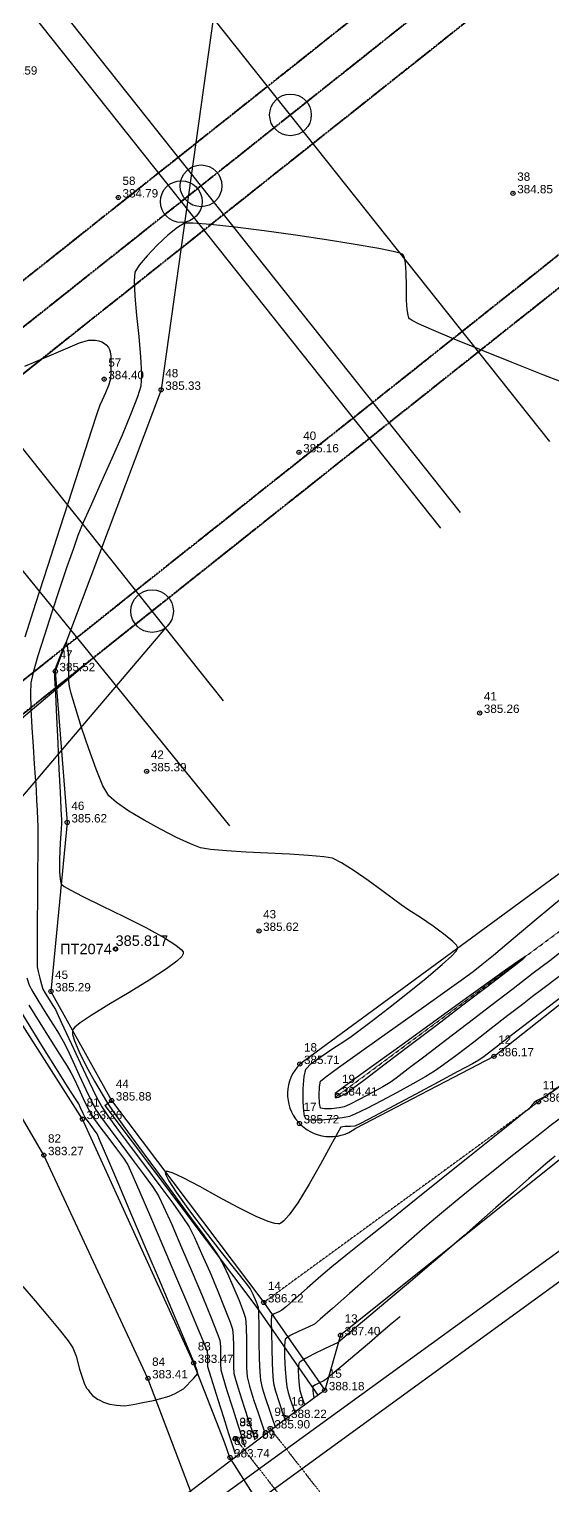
# Model space of a CAD drawing. Header units: centimetres. Extents: x 8495135 to 959133560, y 4530079 to 463453963.
# Drawn here: x 959031583 to 959034093, y 463435760 to 463442743 of the extents above; entities that cross this region are included whole.
import ezdxf
from ezdxf.enums import TextEntityAlignment as Align

# ---------------------------------------------------------------- set-up
doc = ezdxf.new("R2010")
doc.units = ezdxf.units.CM
doc.header["$LTSCALE"] = 0.1
doc.header["$PDSIZE"] = 5
doc.linetypes.add('DASHED', pattern=[0.75, 0.5, -0.25])
doc.linetypes.add('LTYPE001', pattern=[5, 3, -1, 0, -1])
for name, color, linetype in [('20_AXIS_0_CA_LABELS', 4, 'Continuous'), ('20_AXIS_0_CROSS_AXES', 7, 'Continuous'), ('20_AXIS_0_LONG_AXES', 7, 'Continuous'), ('br_hatch_tumen', 8, 'Continuous'), ('hor-0.5m', 30, 'Continuous'), ('hor-1.0m', 20, 'Continuous'), ('rgo_H', 3, 'Continuous'), ('Rgo_koti', 7, 'Continuous'), ('rgo_N', 2, 'Continuous'), ('rgo_P', 2, 'Continuous'), ('Sn_komentari', 2, 'Continuous'), ('Sn_koti', 30, 'Continuous'), ('Sn_nomera', 140, 'Continuous'), ('Sn_points', 30, 'Continuous')]:
    doc.layers.add(name, color=color, linetype=linetype)
doc.styles.get("Standard").update_dxf_attribs({"font": 'arial.ttf'})
doc.linetypes.add('PSTENA2', pattern='A,0.15,[1,PSTENA.shx,S=0.075,R=180,X=0,Y=0],0.15', length=0.3)
doc.linetypes.add('SKARPA2', pattern='A,0.1,[1,PSTENA.shx,S=0.1,R=180,X=0,Y=0],0.2,[1,PSTENA.shx,S=0.2,R=180,X=0,Y=0],0.1', length=0.4)

# ---------------------------------------------------------------- blocks, each defined once
blk = doc.blocks.new('PPOINTS')
at = {"layer": 'Sn_points'}
blk.add_circle((0, 0), 0.5, dxfattribs=at)
blk.add_point((0, 0), dxfattribs=at)
at = {"layer": 'Sn_komentari'}
blk.add_attdef('КОМЕНТАР', (1, -2.5), '', height=2, dxfattribs=at)
at = {"layer": 'Sn_koti'}
blk.add_attdef('KOTA', (1, 0), '', height=2, dxfattribs=at)
at = {"layer": 'Sn_nomera'}
blk.add_attdef('NOMER', (1, 3), '', height=2, dxfattribs=at)

msp = doc.modelspace()

# ---------------------------------------------------------------- linework, layer by layer
at = {"layer": '20_AXIS_0_CA_LABELS', "color": 6}
for centre in [(959032835.41, 463442332.03), (959032407.05, 463441991.84), (959032312.18, 463441916.49)]:
    msp.add_circle(centre, 100, dxfattribs=at)
at = {"layer": '20_AXIS_0_CROSS_AXES'}
for points in [[(959034079.26, 463440765.86), (959031591.58, 463443898.19)], [(959033650.85, 463440425.64), (959031163.26, 463443558.03)], [(959033555.97, 463440350.29), (959031068.39, 463443482.69)], [(959032514.89, 463439522.94), (959030024.11, 463442652.8)]]:
    msp.add_lwpolyline(points, dxfattribs=at)
at = {"layer": '20_AXIS_0_LONG_AXES', "color": 1, "linetype": 'LTYPE001', "lineweight": 40, "ltscale": 2, "flags": 128}
for points in [[(959035856.8, 463444958.83), (959035826.42, 463444934.6), (959035748.1, 463444872.16), (959035669.78, 463444809.72), (959035591.45, 463444747.28), (959035513.11, 463444684.86), (959035434.77, 463444622.44), (959035356.43, 463444560.03), (959035278.08, 463444497.62), (959035199.72, 463444435.21), (959035121.36, 463444372.82), (959035043, 463444310.43), (959034964.63, 463444248.04), (959034886.25, 463444185.66), (959034807.87, 463444123.28), (959034729.49, 463444060.91), (959034651.1, 463443998.54), (959034572.71, 463443936.18), (959034494.32, 463443873.82), (959034415.92, 463443811.47), (959034337.52, 463443749.11), (959034259.11, 463443686.77), (959034180.71, 463443624.42), (959034102.29, 463443562.09), (959034023.88, 463443499.75), (959033945.46, 463443437.42), (959033867.04, 463443375.09), (959033788.62, 463443312.76), (959033710.19, 463443250.43), (959033631.76, 463443188.11), (959033553.33, 463443125.79), (959033474.9, 463443063.47), (959033396.47, 463443001.16), (959033318.03, 463442938.84), (959033239.59, 463442876.53), (959033161.15, 463442814.22), (959033082.71, 463442751.91), (959033004.26, 463442689.61), (959032925.82, 463442627.3), (959032847.37, 463442565), (959032768.92, 463442502.69), (959032690.48, 463442440.39), (959032612.03, 463442378.09), (959032533.58, 463442315.78), (959032455.13, 463442253.48), (959032376.67, 463442191.18), (959032298.22, 463442128.88), (959032203.35, 463442053.53), (959032124.47, 463441990.89), (959032045.59, 463441928.25), (959031966.72, 463441865.61), (959031887.84, 463441802.96), (959031808.96, 463441740.3), (959031730.09, 463441677.64), (959031651.22, 463441614.98), (959031572.35, 463441552.3), (959031493.49, 463441489.62), (959031414.63, 463441426.93), (959031335.78, 463441364.22), (959031256.94, 463441301.51), (959031178.1, 463441238.78), (959031099.27, 463441176.04), (959031020.44, 463441113.29), (959030941.63, 463441050.52), (959030862.83, 463440987.74), (959030784.04, 463440924.93), (959030705.26, 463440862.11), (959030626.49, 463440799.28), (959030547.74, 463440736.42), (959030468.99, 463440673.54), (959030390.27, 463440610.64), (959030311.56, 463440547.72), (959030232.86, 463440484.77), (959030154.18, 463440421.8), (959030075.52, 463440358.81), (959029996.88, 463440295.78), (959029918.26, 463440232.74), (959029839.65, 463440169.66), (959029761.07, 463440106.56), (959029682.51, 463440043.42), (959029603.97, 463439980.26), (959029525.45, 463439917.06), (959029446.96, 463439853.83), (959029368.49, 463439790.57), (959029290.04, 463439727.27), (959029211.62, 463439663.94), (959029133.23, 463439600.57), (959029054.87, 463439537.17), (959028976.53, 463439473.73), (959028898.22, 463439410.25), (959028819.94, 463439346.73), (959028741.69, 463439283.17), (959028663.47, 463439219.56), (959028585.29, 463439155.92), (959028507.13, 463439092.23), (959028429.01, 463439028.5), (959028350.93, 463438964.72), (959028272.88, 463438900.9), (959028194.86, 463438837.03), (959028116.88, 463438773.11), (959028038.94, 463438709.15), (959027961.04, 463438645.13), (959027883.17, 463438581.06), (959027805.35, 463438516.95), (959027727.56, 463438452.78), (959027649.82, 463438388.56), (959027572.11, 463438324.28), (959027494.45, 463438259.95), (959027416.84, 463438195.56), (959027339.27, 463438131.12), (959027261.74, 463438066.62), (959027184.26, 463438002.06), (959027106.82, 463437937.45), (959027029.43, 463437872.77), (959026952.1, 463437808.03), (959026874.81, 463437743.23), (959026797.57, 463437678.37), (959026720.38, 463437613.44), (959026643.24, 463437548.45), (959026566.15, 463437483.4), (959026489.12, 463437418.28), (959026412.14, 463437353.09), (959026335.22, 463437287.83), (959026258.35, 463437222.51), (959026181.54, 463437157.11), (959026104.78, 463437091.65), (959026028.08, 463437026.12), (959025951.45, 463436960.51), (959025874.87, 463436894.83), (959025798.35, 463436829.08), (959025721.89, 463436763.25), (959025645.5, 463436697.34), (959025569.17, 463436631.37), (959025492.83, 463436565.25), (959025416.63, 463436499.12), (959025340.49, 463436432.9), (959025264.42, 463436366.61), (959025188.41, 463436300.24), (959025112.48, 463436233.79), (959025036.61, 463436167.25), (959024960.81, 463436100.63), (959024885.09, 463436033.93), (959024809.43, 463435967.14), (959024733.85, 463435900.27), (959024658.34, 463435833.31), (959024582.91, 463435766.27), (959024507.55, 463435699.14), (959024432.26, 463435631.92), (959024357.06, 463435564.61), (959024281.93, 463435497.21), (959024206.88, 463435429.72), (959024131.91, 463435362.14), (959024057.02, 463435294.47), (959023982.21, 463435226.7), (959023907.48, 463435158.84), (959023832.84, 463435090.89), (959023758.28, 463435022.84), (959023683.8, 463434954.69), (959023609.41, 463434886.45), (959023535.11, 463434818.11), (959023460.9, 463434749.67), (959023386.77, 463434681.14), (959023312.74, 463434612.5), (959023238.79, 463434543.76), (959023164.94, 463434474.92), (959023091.18, 463434405.98), (959023017.51, 463434336.94), (959022944.03, 463434267.87, 0.004323), (959022042.54, 463433404.61, 0.004323)], [(959035965.91, 463444822.01), (959035935.53, 463444797.78), (959035857.2, 463444735.32), (959035778.86, 463444672.88), (959035700.52, 463444610.44), (959035622.18, 463444548), (959035543.83, 463444485.57), (959035465.47, 463444423.15), (959035387.11, 463444360.73), (959035308.74, 463444298.32), (959035230.37, 463444235.92), (959035152, 463444173.52), (959035073.62, 463444111.12), (959034995.23, 463444048.74), (959034916.85, 463443986.35), (959034838.46, 463443923.97), (959034760.06, 463443861.6), (959034681.66, 463443799.23), (959034603.26, 463443736.86), (959034524.85, 463443674.5), (959034446.45, 463443612.15), (959034368.03, 463443549.8), (959034289.62, 463443487.45), (959034211.2, 463443425.1), (959034132.78, 463443362.76), (959034054.36, 463443300.42), (959033975.93, 463443238.09), (959033897.5, 463443175.76), (959033819.07, 463443113.43), (959033740.64, 463443051.1), (959033662.2, 463442988.78), (959033583.76, 463442926.46), (959033505.33, 463442864.14), (959033426.88, 463442801.82), (959033348.44, 463442739.51), (959033270, 463442677.2), (959033191.55, 463442614.88), (959033113.11, 463442552.57), (959033034.66, 463442490.27), (959032956.21, 463442427.96), (959032877.76, 463442365.65), (959032799.31, 463442303.35), (959032720.86, 463442241.05), (959032642.41, 463442178.74), (959032563.96, 463442116.44), (959032485.51, 463442054.14), (959032407.05, 463441991.83), (959032312.18, 463441916.49), (959032233.3, 463441853.85), (959032154.43, 463441791.21), (959032075.55, 463441728.57), (959031996.68, 463441665.92), (959031917.81, 463441603.27), (959031838.95, 463441540.62), (959031760.09, 463441477.96), (959031681.23, 463441415.3), (959031602.38, 463441352.62), (959031523.54, 463441289.94), (959031444.7, 463441227.25), (959031365.87, 463441164.55), (959031287.05, 463441101.84), (959031208.24, 463441039.12), (959031129.44, 463440976.38), (959031050.66, 463440913.63), (959030971.88, 463440850.87), (959030893.11, 463440788.09), (959030814.36, 463440725.29), (959030735.63, 463440662.47), (959030656.9, 463440599.64), (959030578.2, 463440536.79), (959030499.5, 463440473.92), (959030420.83, 463440411.02), (959030342.17, 463440348.11), (959030263.53, 463440285.17), (959030184.92, 463440222.21), (959030106.32, 463440159.22), (959030027.74, 463440096.21), (959029949.18, 463440033.17), (959029870.64, 463439970.11), (959029792.13, 463439907.01), (959029713.64, 463439843.89), (959029635.18, 463439780.73), (959029556.74, 463439717.55), (959029478.32, 463439654.33), (959029399.94, 463439591.08), (959029321.57, 463439527.8), (959029243.24, 463439464.48), (959029164.94, 463439401.12), (959029086.67, 463439337.73), (959029008.42, 463439274.3), (959028930.21, 463439210.84), (959028852.03, 463439147.33), (959028773.88, 463439083.79), (959028695.77, 463439020.2), (959028617.68, 463438956.57), (959028539.64, 463438892.9), (959028461.63, 463438829.18), (959028383.66, 463438765.42), (959028305.72, 463438701.62), (959028227.82, 463438637.77), (959028149.96, 463438573.87), (959028072.14, 463438509.92), (959027994.36, 463438445.93), (959027916.62, 463438381.88), (959027838.92, 463438317.78), (959027761.27, 463438253.64), (959027683.66, 463438189.44), (959027606.09, 463438125.18), (959027528.57, 463438060.87), (959027451.09, 463437996.51), (959027373.66, 463437932.09), (959027296.28, 463437867.62), (959027218.94, 463437803.08), (959027141.66, 463437738.49), (959027064.42, 463437673.84), (959026987.24, 463437609.13), (959026910.1, 463437544.35), (959026833.02, 463437479.52), (959026755.99, 463437414.62), (959026679.02, 463437349.66), (959026602.1, 463437284.63), (959026525.23, 463437219.54), (959026448.42, 463437154.38), (959026371.67, 463437089.16), (959026294.98, 463437023.86), (959026218.34, 463436958.5), (959026141.77, 463436893.07), (959026065.25, 463436827.57), (959025988.8, 463436761.99), (959025912.4, 463436696.35), (959025836.07, 463436630.63), (959025759.81, 463436564.84), (959025683.61, 463436498.97), (959025607.47, 463436433.03), (959025531.4, 463436367.01), (959025455.4, 463436300.91), (959025379.46, 463436234.74), (959025303.59, 463436168.49), (959025227.8, 463436102.15), (959025152.07, 463436035.74), (959025076.41, 463435969.25), (959025000.83, 463435902.67), (959024925.32, 463435836.01), (959024849.88, 463435769.27), (959024774.52, 463435702.44), (959024699.24, 463435635.53), (959024624.03, 463435568.53), (959024548.89, 463435501.45), (959024473.84, 463435434.28), (959024398.86, 463435367.02), (959024323.97, 463435299.67), (959024249.16, 463435232.23), (959024174.42, 463435164.7), (959024099.77, 463435097.08), (959024025.21, 463435029.36), (959023950.73, 463434961.56), (959023876.33, 463434893.66), (959023802.02, 463434825.66), (959023727.8, 463434757.57), (959023653.67, 463434689.39), (959023579.62, 463434621.1), (959023505.67, 463434552.72), (959023431.8, 463434484.24), (959023358.03, 463434415.67), (959023284.35, 463434346.99), (959023210.76, 463434278.21), (959023137.27, 463434209.33), (959023063.88, 463434140.35, 0.004323), (959022164.67, 463433279.26)], [(959036075.02, 463444685.18), (959036044.64, 463444660.96), (959035966.3, 463444598.49), (959035887.95, 463444536.04), (959035809.6, 463444473.59), (959035731.24, 463444411.14), (959035652.88, 463444348.7), (959035574.51, 463444286.27), (959035496.14, 463444223.85), (959035417.76, 463444161.43), (959035339.38, 463444099.02), (959035261, 463444036.61), (959035182.61, 463443974.21), (959035104.22, 463443911.81), (959035025.82, 463443849.42), (959034947.42, 463443787.04), (959034869.02, 463443724.66), (959034790.61, 463443662.28), (959034712.2, 463443599.91), (959034633.79, 463443537.54), (959034555.37, 463443475.18), (959034476.95, 463443412.82), (959034398.53, 463443350.47), (959034320.11, 463443288.12), (959034241.68, 463443225.77), (959034163.25, 463443163.43), (959034084.82, 463443101.09), (959034006.38, 463443038.75), (959033927.95, 463442976.42), (959033849.51, 463442914.09), (959033771.07, 463442851.76), (959033692.63, 463442789.44), (959033614.19, 463442727.12), (959033535.74, 463442664.8), (959033457.3, 463442602.48), (959033378.85, 463442540.17), (959033300.4, 463442477.85), (959033221.95, 463442415.54), (959033143.5, 463442353.23), (959033065.05, 463442290.92), (959032986.6, 463442228.62), (959032908.15, 463442166.31), (959032829.7, 463442104.01), (959032751.24, 463442041.7), (959032672.79, 463441979.4), (959032594.34, 463441917.1), (959032515.89, 463441854.79), (959032421.01, 463441779.45), (959032342.14, 463441716.81), (959032263.26, 463441654.17), (959032184.39, 463441591.53), (959032105.52, 463441528.89), (959032026.66, 463441466.24), (959031947.8, 463441403.6), (959031868.95, 463441340.95), (959031790.11, 463441278.29), (959031711.27, 463441215.63), (959031632.44, 463441152.96), (959031553.62, 463441090.28), (959031474.81, 463441027.59), (959031396.01, 463440964.9), (959031317.22, 463440902.19), (959031238.44, 463440839.47), (959031159.68, 463440776.74), (959031080.93, 463440714), (959031002.19, 463440651.24), (959030923.47, 463440588.46), (959030844.76, 463440525.67), (959030766.07, 463440462.87), (959030687.4, 463440400.04), (959030608.74, 463440337.2), (959030530.1, 463440274.33), (959030451.48, 463440211.45), (959030372.89, 463440148.54), (959030294.31, 463440085.61), (959030215.75, 463440022.66), (959030137.22, 463439959.69), (959030058.71, 463439896.68), (959029980.22, 463439833.66), (959029901.75, 463439770.6), (959029823.32, 463439707.52), (959029744.9, 463439644.41), (959029666.52, 463439581.26), (959029588.16, 463439518.09), (959029509.83, 463439454.89), (959029431.53, 463439391.65), (959029353.25, 463439328.38), (959029275.01, 463439265.08), (959029196.8, 463439201.74), (959029118.62, 463439138.36), (959029040.48, 463439074.95), (959028962.37, 463439011.5), (959028884.29, 463438948.01), (959028806.24, 463438884.48), (959028728.24, 463438820.91), (959028650.26, 463438757.3), (959028572.33, 463438693.65), (959028494.43, 463438629.95), (959028416.58, 463438566.21), (959028338.76, 463438502.42), (959028260.98, 463438438.59), (959028183.24, 463438374.71), (959028105.55, 463438310.79), (959028027.9, 463438246.81), (959027950.29, 463438182.79), (959027872.72, 463438118.72), (959027795.2, 463438054.59), (959027717.73, 463437990.42), (959027640.3, 463437926.19), (959027562.92, 463437861.9), (959027485.59, 463437797.56), (959027408.3, 463437733.17), (959027331.07, 463437668.72), (959027253.88, 463437604.21), (959027176.75, 463437539.65), (959027099.67, 463437475.02), (959027022.64, 463437410.34), (959026945.67, 463437345.59), (959026868.75, 463437280.79), (959026791.89, 463437215.92), (959026715.08, 463437150.99), (959026638.33, 463437085.99), (959026561.63, 463437020.93), (959026485, 463436955.81), (959026408.42, 463436890.61), (959026331.9, 463436825.35), (959026255.45, 463436760.02), (959026179.06, 463436694.63), (959026102.73, 463436629.16), (959026026.46, 463436563.62), (959025950.26, 463436498.01), (959025874.12, 463436432.33), (959025798.05, 463436366.57), (959025722.11, 463436300.8), (959025646.17, 463436234.9), (959025570.3, 463436168.92), (959025494.5, 463436102.87), (959025418.77, 463436036.73), (959025343.11, 463435970.52), (959025267.53, 463435904.23), (959025192.01, 463435837.86), (959025116.57, 463435771.41), (959025041.21, 463435704.88), (959024965.92, 463435638.27), (959024890.7, 463435571.57), (959024815.56, 463435504.79), (959024740.51, 463435437.93), (959024665.52, 463435370.98), (959024590.62, 463435303.94), (959024515.8, 463435236.82), (959024441.06, 463435169.61), (959024366.41, 463435102.32), (959024291.83, 463435034.93), (959024217.34, 463434967.45), (959024142.94, 463434899.88), (959024068.62, 463434832.22), (959023994.39, 463434764.47), (959023920.24, 463434696.63), (959023846.18, 463434628.69), (959023772.22, 463434560.66), (959023698.34, 463434492.53), (959023624.56, 463434424.31), (959023550.86, 463434355.99), (959023477.26, 463434287.57), (959023403.76, 463434219.06), (959023330.35, 463434150.44), (959023257.03, 463434081.73), (959023183.73, 463434012.83, 0.004323), (959022286.79, 463433153.92, 0.004323)], [(959036792.03, 463443786.08), (959036761.65, 463443761.85), (959036683.23, 463443699.32), (959036604.8, 463443636.8), (959036526.37, 463443574.29), (959036447.94, 463443511.79), (959036369.51, 463443449.29), (959036291.07, 463443386.81), (959036212.63, 463443324.33), (959036134.19, 463443261.85), (959036055.74, 463443199.39), (959035977.29, 463443136.93), (959035898.84, 463443074.48), (959035820.39, 463443012.04), (959035741.94, 463442949.6), (959035663.48, 463442887.17), (959035585.02, 463442824.75), (959035506.56, 463442762.33), (959035428.1, 463442699.92), (959035349.64, 463442637.51), (959035271.17, 463442575.11), (959035192.71, 463442512.71), (959035114.24, 463442450.33), (959035035.78, 463442387.94), (959034957.31, 463442325.56), (959034878.84, 463442263.19), (959034800.37, 463442200.82), (959034721.9, 463442138.46), (959034643.43, 463442076.1), (959034564.96, 463442013.74), (959034486.49, 463441951.39), (959034408.02, 463441889.04), (959034329.55, 463441826.7), (959034251.08, 463441764.36), (959034172.61, 463441702.03), (959034094.15, 463441639.7), (959034015.68, 463441577.37), (959033937.21, 463441515.04), (959033858.75, 463441452.72), (959033780.28, 463441390.4), (959033701.82, 463441328.08), (959033623.36, 463441265.77), (959033544.89, 463441203.46), (959033466.44, 463441141.15), (959033387.98, 463441078.84), (959033309.52, 463441016.53), (959033231.07, 463440954.23), (959033136.19, 463440878.88), (959033057.32, 463440816.25), (959032978.45, 463440753.61), (959032899.6, 463440690.99), (959032820.77, 463440628.37), (959032741.95, 463440565.76), (959032663.14, 463440503.16), (959032584.36, 463440440.56), (959032505.58, 463440377.96), (959032426.83, 463440315.36), (959032348.1, 463440252.77), (959032269.38, 463440190.17), (959032190.69, 463440127.58), (959032112.01, 463440064.98), (959032033.36, 463440002.39), (959031954.73, 463439939.78), (959031876.12, 463439877.18), (959031797.54, 463439814.57), (959031718.98, 463439751.95), (959031640.44, 463439689.33), (959031561.94, 463439626.7), (959031483.46, 463439564.06), (959031405, 463439501.41), (959031326.58, 463439438.75), (959031248.18, 463439376.08), (959031169.81, 463439313.39), (959031091.47, 463439250.7), (959031013.17, 463439187.99), (959030934.9, 463439125.26), (959030856.65, 463439062.52), (959030778.45, 463438999.76), (959030700.27, 463438936.98), (959030622.13, 463438874.19), (959030544.03, 463438811.37), (959030465.96, 463438748.54), (959030387.93, 463438685.68), (959030309.94, 463438622.8), (959030231.98, 463438559.9), (959030154.07, 463438496.98), (959030076.19, 463438434.03), (959029998.35, 463438371.05), (959029920.56, 463438308.05), (959029842.81, 463438245.02), (959029765.1, 463438181.96), (959029687.44, 463438118.88), (959029609.82, 463438055.76), (959029532.24, 463437992.61), (959029454.71, 463437929.43), (959029377.23, 463437866.22), (959029299.79, 463437802.97), (959029222.4, 463437739.69), (959029145.06, 463437676.38), (959029067.78, 463437613.02), (959028990.54, 463437549.63), (959028913.35, 463437486.21), (959028836.21, 463437422.74), (959028759.13, 463437359.24), (959028682.1, 463437295.69), (959028605.12, 463437232.1), (959028528.2, 463437168.47), (959028451.34, 463437104.8), (959028374.53, 463437041.08), (959028297.78, 463436977.32), (959028221.09, 463436913.52), (959028144.45, 463436849.66), (959028067.88, 463436785.76), (959027991.36, 463436721.81), (959027914.91, 463436657.82), (959027838.52, 463436593.77), (959027762.19, 463436529.67), (959027685.92, 463436465.52), (959027609.72, 463436401.32), (959027533.58, 463436337.06), (959027457.51, 463436272.76), (959027381.51, 463436208.39), (959027305.57, 463436143.97), (959027229.7, 463436079.5), (959027153.9, 463436014.97), (959027078.17, 463435950.37), (959027002.51, 463435885.73), (959026926.92, 463435821.02), (959026851.41, 463435756.25), (959026775.96, 463435691.42), (959026700.59, 463435626.52), (959026625.3, 463435561.57), (959026550.08, 463435496.55), (959026475.44, 463435431.9), (959026400.38, 463435366.76), (959026325.39, 463435301.55), (959026250.49, 463435236.27), (959026175.66, 463435170.93), (959026100.92, 463435105.52), (959026026.25, 463435040.04), (959025951.67, 463434974.48), (959025877.17, 463434908.86), (959025802.75, 463434843.17), (959025728.42, 463434777.41), (959025654.18, 463434711.57), (959025580.02, 463434645.66), (959025505.94, 463434579.67), (959025431.96, 463434513.61), (959025358.06, 463434447.47), (959025284.25, 463434381.26), (959025210.53, 463434314.97), (959025136.91, 463434248.6), (959025063.37, 463434182.15), (959024989.93, 463434115.63), (959024916.58, 463434049.02), (959024843.33, 463433982.33), (959024770.17, 463433915.56), (959024697.11, 463433848.71), (959024624.14, 463433781.77), (959024551.28, 463433714.75), (959024478.51, 463433647.64), (959024405.84, 463433580.45), (959024333.28, 463433513.18), (959024260.81, 463433445.82), (959024188.45, 463433378.37), (959024116.19, 463433310.83), (959024044.03, 463433243.2), (959023971.31, 463433174.85, 0.004323), (959023089.32, 463432330.24, 0.004323)], [(959036869.97, 463443688.35), (959036839.59, 463443664.12), (959036761.16, 463443601.59), (959036682.72, 463443539.06), (959036604.28, 463443476.54), (959036525.84, 463443414.03), (959036447.4, 463443351.53), (959036368.96, 463443289.04), (959036290.51, 463443226.55), (959036212.06, 463443164.07), (959036133.61, 463443101.6), (959036055.15, 463443039.14), (959035976.69, 463442976.68), (959035898.23, 463442914.24), (959035819.77, 463442851.79), (959035741.31, 463442789.36), (959035662.85, 463442726.93), (959035584.38, 463442664.51), (959035505.92, 463442602.09), (959035427.45, 463442539.68), (959035348.98, 463442477.28), (959035270.51, 463442414.88), (959035192.04, 463442352.48), (959035113.57, 463442290.1), (959035035.09, 463442227.71), (959034956.62, 463442165.34), (959034878.15, 463442102.97), (959034799.67, 463442040.6), (959034721.2, 463441978.24), (959034642.73, 463441915.88), (959034564.25, 463441853.52), (959034485.78, 463441791.18), (959034407.31, 463441728.83), (959034328.84, 463441666.49), (959034250.37, 463441604.15), (959034171.9, 463441541.82), (959034093.43, 463441479.49), (959034014.96, 463441417.16), (959033936.49, 463441354.84), (959033858.02, 463441292.52), (959033779.56, 463441230.2), (959033701.1, 463441167.88), (959033622.63, 463441105.57), (959033544.17, 463441043.26), (959033465.72, 463440980.95), (959033387.26, 463440918.65), (959033308.8, 463440856.34), (959033213.93, 463440781), (959033135.06, 463440718.36), (959033056.19, 463440655.73), (959032977.35, 463440593.11), (959032898.51, 463440530.49), (959032819.7, 463440467.89), (959032740.9, 463440405.29), (959032662.12, 463440342.69), (959032583.35, 463440280.1), (959032504.61, 463440217.51), (959032425.88, 463440154.92), (959032347.18, 463440092.34), (959032268.5, 463440029.75), (959032189.84, 463439967.17), (959032111.2, 463439904.58), (959032032.59, 463439841.99), (959031954, 463439779.4), (959031875.43, 463439716.8), (959031796.89, 463439654.2), (959031718.38, 463439591.6), (959031639.89, 463439528.98), (959031561.43, 463439466.36), (959031483, 463439403.73), (959031404.6, 463439341.09), (959031326.23, 463439278.44), (959031247.89, 463439215.78), (959031169.58, 463439153.1), (959031091.31, 463439090.42), (959031013.06, 463439027.72), (959030934.85, 463438965), (959030856.68, 463438902.27), (959030778.54, 463438839.52), (959030700.43, 463438776.75), (959030622.37, 463438713.97), (959030544.34, 463438651.16), (959030466.34, 463438588.34), (959030388.39, 463438525.49), (959030310.48, 463438462.62), (959030232.6, 463438399.73), (959030154.77, 463438336.82), (959030076.98, 463438273.88), (959029999.23, 463438210.91), (959029921.53, 463438147.92), (959029843.86, 463438084.9), (959029766.25, 463438021.85), (959029688.68, 463437958.78), (959029611.15, 463437895.67), (959029533.67, 463437832.53), (959029456.24, 463437769.36), (959029378.86, 463437706.16), (959029301.53, 463437642.93), (959029224.25, 463437579.66), (959029147.02, 463437516.35), (959029069.84, 463437453.01), (959028992.71, 463437389.63), (959028915.63, 463437326.22), (959028838.61, 463437262.76), (959028761.65, 463437199.27), (959028684.73, 463437135.73), (959028607.88, 463437072.16), (959028531.08, 463437008.54), (959028454.34, 463436944.88), (959028377.66, 463436881.17), (959028301.03, 463436817.42), (959028224.47, 463436753.63), (959028147.96, 463436689.79), (959028071.52, 463436625.9), (959027995.14, 463436561.96), (959027918.82, 463436497.98), (959027842.57, 463436433.95), (959027766.38, 463436369.86), (959027690.26, 463436305.73), (959027614.2, 463436241.54), (959027538.21, 463436177.3), (959027462.29, 463436113), (959027386.43, 463436048.65), (959027310.65, 463435984.25), (959027234.93, 463435919.79), (959027159.29, 463435855.27), (959027083.71, 463435790.69), (959027008.21, 463435726.06), (959026932.79, 463435661.37), (959026857.43, 463435596.61), (959026782.15, 463435531.8), (959026706.95, 463435466.92), (959026631.82, 463435401.98), (959026557.27, 463435337.41), (959026482.35, 463435272.39), (959026407.47, 463435207.27), (959026332.66, 463435142.08), (959026257.93, 463435076.82), (959026183.29, 463435011.49), (959026108.72, 463434946.1), (959026034.24, 463434880.64), (959025959.84, 463434815.11), (959025885.53, 463434749.51), (959025811.3, 463434683.83), (959025737.16, 463434618.09), (959025663.11, 463434552.27), (959025589.14, 463434486.38), (959025515.26, 463434420.42), (959025441.48, 463434354.38), (959025367.78, 463434288.26), (959025294.17, 463434222.07), (959025220.66, 463434155.81), (959025147.23, 463434089.46), (959025073.91, 463434023.04), (959025000.67, 463433956.53), (959024927.54, 463433889.95), (959024854.5, 463433823.28), (959024781.55, 463433756.54), (959024708.71, 463433689.71), (959024635.96, 463433622.8), (959024563.31, 463433555.81), (959024490.77, 463433488.73), (959024418.32, 463433421.57), (959024345.98, 463433354.32), (959024273.74, 463433286.99), (959024201.61, 463433219.56), (959024129.58, 463433152.06), (959024056.91, 463433083.76, 0.004323), (959023176.55, 463432240.71, 0.004323)]]:
    msp.add_lwpolyline(points, format="xyb", dxfattribs=at)
at = {"layer": 'br_hatch_tumen'}
for p, q in [((959030021.99, 463442029.49), (959032543.33, 463438924.2)), ((959032235.92, 463439873.49), (959030922.34, 463438328.95)), ((959030360.34, 463438439.85), (959031890.21, 463439728.58))]:
    msp.add_line(p, q, dxfattribs=at)
msp.add_circle((959032172.41, 463439953.3), 102, dxfattribs=at)
at = {"layer": 'hor-0.5m', "linetype": 'Continuous', "lineweight": -3}
for points in [[(959031562.91, 463441126.78), (959031666.97, 463441172.91), (959031824.72, 463441239.79), (959031867.34, 463441252.23), (959031899.21, 463441251.82), (959031917.03, 463441248.09), (959031931.37, 463441244.22), (959031944.35, 463441236.44), (959031952.55, 463441229.51), (959031963.67, 463441216.74), (959031968.03, 463441207.49), (959031971.6, 463441196.8), (959031974.34, 463441175.25), (959031973.88, 463441090.71), (959031971.74, 463441059.62), (959031963.38, 463441034.65), (959031948.15, 463440999.66), (959031932.16, 463440964.77), (959031921.49, 463440940.1), (959031909.55, 463440904.14), (959031880.6, 463440815.72), (959031838.43, 463440686.32), (959031786.82, 463440527.47), (959031729.57, 463440350.67), (959031670.46, 463440167.42), (959031613.29, 463439989.23), (959031561.82, 463439827.6)], [(959034129.94, 463438206.42), (959034039.48, 463438138.48), (959033995.63, 463438105.49), (959033946.92, 463438068.07), (959033878.07, 463438014.61), (959033797.5, 463437951.98), (959033713.61, 463437887.08), (959033634.83, 463437826.79), (959033569.57, 463437777.98), (959033526.25, 463437747.53), (959033483.74, 463437722.05), (959033421.22, 463437686.71), (959033347.52, 463437646.31), (959033271.49, 463437605.63), (959033201.96, 463437569.47), (959033147.78, 463437542.62), (959033117.79, 463437529.85), (959033084.49, 463437523.39), (959033034.65, 463437517.01), (959032980.62, 463437512.82), (959032942.65, 463437512.5), (959032921.39, 463437514.73), (959032912.14, 463437517.66), (959032909.28, 463437519.61), (959032907.16, 463437522.51), (959032903.5, 463437532.71), (959032899.41, 463437557.1), (959032896.52, 463437601.39), (959032896.85, 463437664.51), (959032901.35, 463437721.78), (959032909.78, 463437757.71), (959032935.32, 463437783.98), (959032982.65, 463437818.65), (959033038.88, 463437855.76), (959033091.08, 463437889.34), (959033126.33, 463437913.44), (959033159.06, 463437938.42), (959033222.02, 463437986.58), (959033304.55, 463438050.32), (959033395.97, 463438122.08), (959033485.61, 463438194.25), (959033562.77, 463438259.24), (959033608.35, 463438300.98), (959033629.53, 463438323.74), (959033636.18, 463438333.94), (959033637, 463438337.37), (959033636.21, 463438341.46), (959033630.58, 463438351.43), (959033613.31, 463438370.12), (959033577.46, 463438400.23), (959033519.88, 463438442.26), (959033458.27, 463438484.1), (959033403.51, 463438520.29), (959033366.46, 463438545.38), (959033329.48, 463438572.65), (959033273.55, 463438613.94), (959033207.51, 463438661.72), (959033140.19, 463438708.43), (959033080.42, 463438746.52), (959033037.05, 463438768.43), (959032994.76, 463438776.06), (959032922.66, 463438782.31), (959032830.4, 463438787.68), (959032727.59, 463438792.69), (959032623.88, 463438797.85), (959032528.91, 463438803.65), (959032452.3, 463438810.61), (959032403.69, 463438819.23), (959032355.82, 463438837.72), (959032289.42, 463438868.52), (959032212.62, 463438907.65), (959032133.55, 463438951.14), (959032060.36, 463438995), (959032001.19, 463439035.26), (959031964.16, 463439067.93), (959031936.88, 463439115.96), (959031903.84, 463439195.8), (959031868.57, 463439293.72), (959031834.61, 463439395.96), (959031805.47, 463439488.79), (959031784.68, 463439558.47), (959031775.77, 463439591.26), (959031773.77, 463439619.41), (959031773.38, 463439660.26), (959031773.56, 463439699.64), (959031773.27, 463439723.38), (959031770.97, 463439751.57), (959031766.88, 463439788.4), (959031761.75, 463439807.1), (959031751.99, 463439789.69), (959031735.69, 463439750.39), (959031720.12, 463439710.19), (959031712.56, 463439690.1), (959031707.88, 463439676.61), (959031703.9, 463439662.99), (959031705.11, 463439632.53), (959031708.66, 463439554.78), (959031713.78, 463439445.48), (959031719.71, 463439320.33), (959031725.69, 463439195.06), (959031730.93, 463439085.37), (959031734.69, 463439006.99), (959031736.2, 463438975.64), (959031737.23, 463438956.14), (959031738.13, 463438936.63), (959031735.93, 463438907.4), (959031731.36, 463438842.29), (959031727.78, 463438762.68), (959031727.89, 463438702.94), (959031730.82, 463438667.62), (959031734.55, 463438651.15), (959031737.02, 463438645.56), (959031739.69, 463438642.31), (959031750.66, 463438633.78), (959031779.66, 463438616.42), (959031837.44, 463438586.19), (959031931.14, 463438540.05), (959032036.74, 463438488.6), (959032141.43, 463438436.09), (959032232.38, 463438386.76), (959032286.65, 463438352.44), (959032312.25, 463438331.14), (959032320.59, 463438319.55), (959032321.84, 463438314.65), (959032321.09, 463438309.69), (959032314.09, 463438297.71), (959032291.3, 463438275.13), (959032241.99, 463438238.03), (959032158.67, 463438183.83), (959032062.5, 463438125.37), (959031965.58, 463438067.4), (959031879.96, 463438014.68), (959031827.73, 463437979.46), (959031802.09, 463437958.71), (959031792.9, 463437948.14), (959031790.96, 463437943.95), (959031790.14, 463437938.26), (959031791.44, 463437923.41), (959031799.83, 463437893.74), (959031820.55, 463437843.8), (959031856.35, 463437772.13), (959031896.19, 463437699.78), (959031932.59, 463437637.03), (959031958.08, 463437594.19), (959031984.85, 463437554.85), (959032036.94, 463437482.46), (959032107.03, 463437386.57), (959032187.81, 463437276.75), (959032271.95, 463437162.54), (959032352.16, 463437053.5), (959032421.11, 463436959.18), (959032471.5, 463436889.13), (959032496, 463436852.91), (959032513.92, 463436817.98), (959032537.83, 463436766.93), (959032564.03, 463436707.84), (959032588.83, 463436648.79), (959032608.52, 463436597.88), (959032619.41, 463436563.17), (959032623.54, 463436520.33), (959032624.56, 463436457.85), (959032624.37, 463436388.75), (959032624.85, 463436326.07), (959032627.88, 463436282.82), (959032639.1, 463436238.53), (959032659, 463436174.28), (959032681.73, 463436105.35), (959032701.45, 463436047.06), (959032712.32, 463436014.7)], [(959033049.78, 463437641.56), (959033049.55, 463437640.63), (959033049.25, 463437636.73), (959033049.17, 463437628.67), (959033049.74, 463437621.9), (959033058.09, 463437621.88), (959033066.96, 463437622.74), (959033082.24, 463437630.51), (959033100.68, 463437640.72), (959033126.29, 463437659.87), (959033192.83, 463437710), (959033290, 463437783.35), (959033407.49, 463437872.21), (959033535.01, 463437968.84), (959033662.25, 463438065.5), (959033778.91, 463438154.47), (959033874.69, 463438228), (959033929.35, 463438270.53), (959033954.07, 463438290.31), (959033961.57, 463438296.8), (959033962.38, 463438297.85), (959033961.09, 463438297.36), (959033952.36, 463438291.83), (959033925.14, 463438273.18), (959033866.18, 463438231.61), (959033763.84, 463438158.53), (959033639.84, 463438069.39), (959033505.05, 463437972.13), (959033370.35, 463437874.67), (959033246.6, 463437784.95), (959033144.67, 463437710.9), (959033075.44, 463437660.46), (959033049.78, 463437641.56)], [(959031571.37, 463438195.15), (959031583.45, 463438160.65), (959031600.71, 463438127.4), (959031628.76, 463438080.44), (959031662.48, 463438026.59), (959031696.71, 463437972.67), (959031726.31, 463437925.51), (959031746.14, 463437891.93), (959031764.77, 463437854.22), (959031791.61, 463437796.56), (959031822.85, 463437728.65), (959031854.65, 463437660.16), (959031883.19, 463437600.79), (959031904.64, 463437560.22), (959031929.29, 463437523.98), (959031970.5, 463437468.05), (959032021.92, 463437399.77), (959032077.18, 463437326.47), (959032129.92, 463437255.5), (959032173.79, 463437194.19), (959032202.42, 463437149.87), (959032227.53, 463437098.77), (959032266.33, 463437012.29), (959032313.67, 463436903.05), (959032364.36, 463436783.69), (959032413.23, 463436666.85), (959032455.11, 463436565.15), (959032484.84, 463436491.23), (959032497.23, 463436457.72), (959032499.56, 463436428.73), (959032499.81, 463436386.75), (959032499.84, 463436344.7), (959032501.53, 463436315.47), (959032510.85, 463436281.9), (959032531.15, 463436216.32), (959032557.2, 463436134.39), (959032583.76, 463436051.81), (959032605.59, 463435984.22), (959032617.47, 463435947.32)], [(959031553.1, 463436716.01), (959031611.07, 463436647.45), (959031671.19, 463436576.04), (959031726.29, 463436509.4), (959031769.23, 463436455.17), (959031792.85, 463436421), (959031807.66, 463436381.13), (959031824.36, 463436320.07), (959031846.31, 463436251.48), (959031857.3, 463436228.79), (959031865.26, 463436219.96), (959031875.31, 463436205.58), (959031887.23, 463436193.07), (959031897.3, 463436184.46), (959031910.49, 463436174.93), (959031921.44, 463436170.52), (959031939.43, 463436161.02), (959031968.55, 463436151.54), (959032001.11, 463436146.42), (959032040.67, 463436144.13), (959032081.99, 463436149.12), (959032128.01, 463436158.94), (959032179.62, 463436168.39), (959032207.2, 463436177.34), (959032254.35, 463436189.61), (959032283.55, 463436203.24), (959032322.59, 463436225.35), (959032372.71, 463436276.87), (959032390.71, 463436298.77), (959032388.24, 463436313.02), (959032381.04, 463436333.18), (959032375.17, 463436348.12), (959032361.57, 463436380.57), (959032326.27, 463436464.25), (959032274.65, 463436586.39), (959032212.11, 463436734.25), (959032144.01, 463436895.05), (959032075.76, 463437056.05), (959032012.73, 463437204.49), (959031960.31, 463437327.6), (959031923.88, 463437412.64), (959031908.84, 463437446.83), (959031891.54, 463437471.72), (959031867.11, 463437504.21), (959031851.21, 463437526.25), (959031841.72, 463437545.24), (959031829.72, 463437571.28), (959031820.53, 463437590.46), (959031804.85, 463437615.32), (959031766.86, 463437674.91), (959031713.37, 463437759.17), (959031651.2, 463437858.06), (959031587.15, 463437961.57), (959031528.04, 463438059.63)], [(959034167.98, 463437702.54), (959034086.55, 463437646.33), (959034056.83, 463437625.91), (959034044.21, 463437619.63), (959034027.36, 463437611.8), (959034018.12, 463437607.51), (959034010.48, 463437602.87), (959034003.01, 463437598), (959033992.32, 463437584.35), (959033978.97, 463437567.93), (959033956, 463437549.31), (959033895.21, 463437500.45), (959033804.82, 463437427.92), (959033693.05, 463437338.3), (959033568.13, 463437238.16), (959033438.29, 463437134.07), (959033311.74, 463437032.6), (959033196.71, 463436940.33), (959033101.43, 463436863.82), (959033034.12, 463436809.64), (959033003, 463436784.38), (959032967.67, 463436753.8), (959032915.78, 463436708.1), (959032860.74, 463436659.43), (959032815.92, 463436619.96), (959032794.7, 463436601.85), (959032778.95, 463436594.2), (959032757.52, 463436584.5), (959032744.4, 463436575.7), (959032743.27, 463436551.16), (959032743.88, 463436494.83), (959032745.76, 463436421.64), (959032748.43, 463436346.51), (959032751.41, 463436284.38), (959032754.24, 463436250.16), (959032764.03, 463436213.11), (959032780.88, 463436160.26), (959032797.64, 463436110.35), (959032807.17, 463436082.09)], [(959034104.93, 463437340.75), (959034077.75, 463437318.78), (959034058.8, 463437303.22), (959034033.51, 463437281.19), (959033978.44, 463437232.87), (959033903.97, 463437167.45), (959033820.49, 463437094.12), (959033738.39, 463437022.08), (959033668.06, 463436960.51), (959033619.88, 463436918.6), (959033573.54, 463436878.96), (959033500.18, 463436816.57), (959033410.05, 463436740.06), (959033313.37, 463436658.08), (959033220.36, 463436579.27), (959033141.25, 463436512.26), (959033086.27, 463436465.71), (959033065.64, 463436448.26), (959033061.42, 463436445.33), (959033043.12, 463436436.96), (959032999.21, 463436416.41), (959032945.96, 463436390.45), (959032907.59, 463436370.32), (959032886.75, 463436357.86), (959032878.58, 463436351.61), (959032876.61, 463436349.28), (959032875.27, 463436346.09), (959032873.47, 463436336.42), (959032872.65, 463436315.61), (959032874.05, 463436281.62), (959032877.68, 463436240.91), (959032880.59, 463436217.51), (959032886.65, 463436195.72), (959032896.08, 463436167.05), (959032902.02, 463436149.48)]]:
    msp.add_lwpolyline(points, dxfattribs=at)
at = {"layer": 'hor-1.0m', "linetype": 'Continuous', "lineweight": -3}
for points in [[(959034200.16, 463441026.16), (959034050.44, 463441084.66), (959033897.68, 463441144.88), (959033750.97, 463441203.5), (959033619.36, 463441257.16), (959033511.94, 463441302.55), (959033449.51, 463441330.65), (959033419.45, 463441345.82), (959033408.48, 463441352.73), (959033405.93, 463441355.13), (959033403.3, 463441359.54), (959033399.05, 463441371.99), (959033394.81, 463441398.43), (959033392.1, 463441444.38), (959033391.21, 463441510.83), (959033390.17, 463441576.74), (959033387.14, 463441621.49), (959033382.54, 463441646.59), (959033377.99, 463441657.94), (959033375.19, 463441661.73), (959033372.29, 463441663.72), (959033360.1, 463441668.41), (959033327.15, 463441677.02), (959033259.6, 463441690.94), (959033145.23, 463441711.13), (959033007.98, 463441732.98), (959032858.97, 463441754.94), (959032709.35, 463441775.47), (959032570.25, 463441793.03), (959032452.78, 463441806.06), (959032368.1, 463441813.01), (959032327.31, 463441812.34), (959032293.6, 463441792.68), (959032247.75, 463441755.29), (959032197.13, 463441707.63), (959032149.08, 463441657.15), (959032110.95, 463441611.3), (959032090.1, 463441577.55), (959032086.38, 463441536.34), (959032090.04, 463441463.66), (959032098.21, 463441371.05), (959032108.01, 463441270.05), (959032116.58, 463441172.22), (959032121.04, 463441089.08), (959032118.51, 463441032.2), (959032102.75, 463440979.7), (959032070.93, 463440898.19), (959032027.96, 463440796.86), (959031978.72, 463440684.92), (959031928.11, 463440571.58), (959031881.03, 463440466.02), (959031842.37, 463440377.46), (959031817.02, 463440315.1), (959031794.74, 463440252.9), (959031764.21, 463440164.84), (959031728.7, 463440060.14), (959031691.51, 463439948.04), (959031655.93, 463439837.76), (959031625.26, 463439738.52), (959031602.77, 463439659.56), (959031591.76, 463439610.1), (959031589.43, 463439558.47), (959031591.12, 463439483.04), (959031595.54, 463439394.52), (959031601.39, 463439303.62), (959031607.38, 463439221.05), (959031612.22, 463439157.52), (959031614.62, 463439123.73), (959031616.24, 463439092.46), (959031618.64, 463439047.64), (959031621.23, 463438998.29), (959031623.41, 463438953.46), (959031624.6, 463438922.18), (959031624.63, 463438883.68), (959031624.21, 463438804.3), (959031623.51, 463438697.91), (959031622.72, 463438578.43), (959031622, 463438459.72), (959031621.53, 463438355.69), (959031621.47, 463438280.22), (959031622.01, 463438247.2), (959031626.22, 463438225.08), (959031633.72, 463438193.73), (959031642.17, 463438162.64), (959031649.23, 463438141.31), (959031660.34, 463438120.96), (959031678.24, 463438092.1), (959031696.57, 463438063.19), (959031708.95, 463438042.67), (959031721.88, 463438015.34), (959031749.13, 463437956.24), (959031785.88, 463437876.6), (959031827.3, 463437787.66), (959031868.56, 463437700.63), (959031904.86, 463437626.74), (959031931.36, 463437577.21), (959031960.8, 463437533.32), (959032009.81, 463437465.68), (959032071.84, 463437382.17), (959032140.38, 463437290.63), (959032208.91, 463437198.92), (959032270.91, 463437114.91), (959032319.85, 463437046.45), (959032349.21, 463437001.39), (959032374.99, 463436950.29), (959032409.57, 463436874.53), (959032448.5, 463436785.11), (959032487.3, 463436693), (959032521.52, 463436609.2), (959032546.68, 463436544.69), (959032558.32, 463436510.45), (959032561.43, 463436478.15), (959032562.2, 463436431.06), (959032562.06, 463436378.98), (959032562.42, 463436331.74), (959032564.7, 463436299.14), (959032573.66, 463436264.81), (959032591.46, 463436206.64), (959032613.79, 463436136.92), (959032636.34, 463436067.9), (959032654.81, 463436011.84), (959032664.89, 463435981.01)], [(959034133.13, 463438319.21), (959034078, 463438277.25), (959033999.03, 463438216.83), (959033902.91, 463438143.16), (959033796.36, 463438061.45), (959033686.08, 463437976.91), (959033578.78, 463437894.75), (959033481.16, 463437820.18), (959033399.93, 463437758.41), (959033341.8, 463437714.66), (959033313.47, 463437694.12), (959033277.95, 463437673.17), (959033224.95, 463437643.8), (959033167.6, 463437613.12), (959033119.03, 463437588.25), (959033092.37, 463437576.3), (959033068.18, 463437571.89), (959033032.61, 463437567.99), (959032998.71, 463437566.86), (959032979.51, 463437570.75), (959032974.02, 463437592.36), (959032972.4, 463437631.97), (959032974.4, 463437673.19), (959032979.78, 463437699.63), (959033004.56, 463437720.31), (959033066.21, 463437765.87), (959033154.97, 463437829.69), (959033261.13, 463437905.17), (959033374.94, 463437985.69), (959033486.66, 463438064.66), (959033586.55, 463438135.47), (959033664.89, 463438191.5), (959033711.92, 463438226.15), (959033752.59, 463438258.7), (959033808, 463438304.45), (959033873.23, 463438359.01), (959033943.36, 463438417.98), (959034013.48, 463438476.98), (959034078.66, 463438531.61), (959034133.98, 463438577.48)], [(959034165.03, 463438126.66), (959034049.83, 463438038.66), (959033953.92, 463437965.22), (959033886.85, 463437913.77), (959033858.13, 463437891.77), (959033833.71, 463437872.82), (959033798.99, 463437845.71), (959033764.07, 463437818.92), (959033739.03, 463437800.94), (959033707.48, 463437783.31), (959033638.07, 463437745.71), (959033543.61, 463437694.98), (959033436.89, 463437637.94), (959033330.7, 463437581.44), (959033237.82, 463437532.29), (959033171.06, 463437497.33), (959033143.21, 463437483.4), (959033123.21, 463437482.37), (959033095.91, 463437482.65), (959033077.26, 463437480.16), (959033061.81, 463437453.94), (959033027.26, 463437389.64), (959032979.73, 463437302.12), (959032925.38, 463437206.22), (959032870.32, 463437116.77), (959032829.88, 463437059.84), (959032803.73, 463437030.66), (959032789.01, 463437019.42), (959032782.62, 463437016.62), (959032776.63, 463437015.64), (959032760.65, 463437017.04), (959032727.84, 463437026.62), (959032670.78, 463437050.81), (959032584.92, 463437093.92), (959032491.73, 463437144.25), (959032400.73, 463437194.17), (959032321.39, 463437236.08), (959032272.69, 463437258.73), (959032247.98, 463437266.82), (959032238.27, 463437267.06), (959032235.68, 463437265.45), (959032234.69, 463437262.34), (959032237.43, 463437251.01), (959032252.09, 463437222.62), (959032287.94, 463437167.42), (959032351.68, 463437078.87), (959032427.05, 463436979.41), (959032503.94, 463436880.65), (959032572.26, 463436794.18), (959032621.91, 463436731.57), (959032642.79, 463436704.43), (959032655.49, 463436678.56), (959032670.98, 463436642.86), (959032680.5, 463436615.9), (959032682.07, 463436587.08), (959032683.35, 463436526.84), (959032684.62, 463436449.92), (959032686.14, 463436371.06), (959032688.2, 463436305), (959032691.06, 463436266.49), (959032700.19, 463436230.44), (959032716.38, 463436178.17), (959032734.86, 463436122.11), (959032750.9, 463436074.71), (959032759.74, 463436048.4)], [(959031581.59, 463438064.54), (959031630.32, 463437985), (959031681.44, 463437903.47), (959031728.38, 463437829.38), (959031764.54, 463437772.15), (959031783.34, 463437741.2), (959031798.37, 463437710.66), (959031818.9, 463437666.32), (959031841.38, 463437617.46), (959031862.24, 463437573.34), (959031877.92, 463437543.24), (959031896.15, 463437516.75), (959031926.97, 463437475.25), (959031964.35, 463437425.72), (959032002.27, 463437375.08), (959032034.71, 463437330.31), (959032055.63, 463437298.35), (959032075.52, 463437255.89), (959032113.94, 463437168.31), (959032165.36, 463437048.86), (959032224.23, 463436910.8), (959032284.99, 463436767.37), (959032342.11, 463436631.83), (959032390.04, 463436517.41), (959032423.23, 463436437.39), (959032436.14, 463436404.99), (959032437.45, 463436383.29), (959032437.43, 463436353.64), (959032438.35, 463436331.8), (959032445.71, 463436306.58), (959032463.35, 463436249.83), (959032487.4, 463436173.57), (959032513.98, 463436089.8), (959032539.2, 463436010.54), (959032559.18, 463435947.81), (959032570.04, 463435913.62)], [(959034134.55, 463437525.1), (959034087.32, 463437490.51), (959034038.41, 463437452.69), (959033971.44, 463437399.88), (959033892.49, 463437337.01), (959033807.65, 463437268.99), (959033722.99, 463437200.75), (959033644.6, 463437137.19), (959033578.54, 463437083.23), (959033530.9, 463437043.8), (959033479.04, 463436999.21), (959033402.52, 463436932.2), (959033310.71, 463436851.27), (959033212.99, 463436764.92), (959033118.75, 463436681.64), (959033037.35, 463436609.95), (959032978.19, 463436558.34), (959032950.64, 463436535.32), (959032920.73, 463436520.19), (959032876.46, 463436500.7), (959032834.24, 463436480.3), (959032810.5, 463436462.49), (959032806.26, 463436432.9), (959032806.7, 463436379.34), (959032809.95, 463436317.7), (959032814.15, 463436263.89), (959032817.41, 463436233.84), (959032824.29, 463436207.81), (959032836.13, 463436170.69), (959032847.9, 463436135.64), (959032854.59, 463436115.79)], [(959033360.93, 463436570.96), (959033357.64, 463436568.17), (959033347.3, 463436559.39), (959033323.58, 463436539.24), (959033280.07, 463436502.29), (959033213.97, 463436446.14), (959033144.38, 463436387.05), (959033081.53, 463436333.71), (959033035.63, 463436294.8), (959033016.92, 463436279.02), (959033004.4, 463436270.08), (959032991.64, 463436261.49), (959032977.63, 463436254.75), (959032955.62, 463436244.09), (959032942.72, 463436236.06), (959032942.13, 463436217.62), (959032943.77, 463436201.18), (959032946.62, 463436191.82), (959032949.44, 463436183.17)]]:
    msp.add_lwpolyline(points, dxfattribs=at)
at = {"layer": 'Rgo_koti', "linetype": 'Continuous'}
msp.add_line((959031946.43, 463437583.04), (959031978.38, 463437607.1), dxfattribs=at)
at = {"layer": 'Rgo_koti', "linetype": 'PSTENA2', "ltscale": 2}
for p, q in [((959032999.38, 463436218.1), (959032818.38, 463436085.1)), ((959032818.38, 463436085.1), (959031732.38, 463435262.1))]:
    msp.add_line(p, q, dxfattribs=at)
at = {"layer": 'Rgo_koti', "linetype": 'DASHED', "ltscale": 2}
for p, q in [((959032738.38, 463436035.1), (959033023.38, 463435670.1)), ((959032571.38, 463435987.1), (959032856.38, 463435622.1))]:
    msp.add_line(p, q, dxfattribs=at)
at = {"layer": 'Rgo_koti', "linetype": 'SKARPA2', "ltscale": 3}
for points in [[(959038618.81, 463442823.91), (959038367.92, 463442732.92), (959038196.38, 463442754.1), (959037396.38, 463443320.1), (959036153.38, 463444292.1), (959035546.73, 463444477.68), (959034623.38, 463444509.1), (959034125.39, 463444639.72), (959033661.38, 463444757.1), (959033343.19, 463444706.06), (959033071, 463444520.76), (959032778.86, 463443990.82), (959032466.38, 463442804.1), (959032215.38, 463441014.1), (959031708.38, 463439665.1), (959031765.38, 463438940.1), (959031687.38, 463438130.1), (959031978.38, 463437607.1)], [(959038989.38, 463442469.1), (959037212.38, 463440890.1), (959035730.38, 463439845.1), (959034105.38, 463438681.1), (959032880.38, 463437782.1)], [(959033148.29, 463437474.11), (959033811.38, 463437819.1), (959036345.38, 463439824.1), (959038135.38, 463441215.1), (959039287.49, 463442178.86)], [(959038658.38, 463440818.1), (959036446.38, 463439152.1), (959034164.38, 463437355.1), (959033075.38, 463436482.1), (959032999.38, 463436218.1)]]:
    msp.add_lwpolyline(points, dxfattribs=at)
at = {"layer": 'Rgo_koti', "linetype": 'DASHED', "ltscale": 2}
for points in [[(959033062.38, 463437631.1), (959034262.38, 463438520.1), (959035830.38, 463439674.1), (959037299.38, 463440792.1), (959039132.38, 463442314.1)], [(959038424.38, 463441037.1), (959036458.38, 463439462.1), (959034024.38, 463437601.1), (959032707.38, 463436639.1)]]:
    msp.add_lwpolyline(points, dxfattribs=at)
at = {"layer": 'Rgo_koti', "color": 4, "linetype": 'Continuous', "ltscale": 2}
for points in [[(959038960.38, 463440540.1), (959036796.38, 463438899.1), (959034407.38, 463437091.1), (959032396.38, 463435630.1), (959031463.38, 463434874.1), (959030131.38, 463433850.1), (959025599.38, 463430051.1)], [(959039032.89, 463440444.48), (959036868.89, 463438803.48), (959034478.86, 463436994.71), (959032469.47, 463435534.88), (959031537.74, 463434779.9), (959030206.53, 463433756.51), (959025676.47, 463429959.14)]]:
    msp.add_lwpolyline(points, dxfattribs=at)
at = {"layer": 'Rgo_koti', "linetype": 'Continuous'}
msp.add_lwpolyline([(959031978.38, 463437607.1), (959032707.38, 463436639.1), (959032999.38, 463436218.1)], dxfattribs=at)
at = {"layer": 'Rgo_koti', "linetype": 'PSTENA2', "ltscale": 2}
msp.add_lwpolyline([(959031946.43, 463437583.04), (959032674.96, 463436615.66), (959032966.51, 463436195.3)], dxfattribs=at)
at = {"layer": 'Rgo_koti', "linetype": 'SKARPA2', "ltscale": 3}
msp.add_arc((959033026.36, 463437638.57), 204.73, 135.485349, 306.5533, dxfattribs=at)
at = {"layer": 'rgo_P', "linetype": 'Continuous'}
for p, q in [((959031996.98, 463438341.5), (959031996.98, 463438343.5)), ((959031996.98, 463438325.5), (959031996.98, 463438323.5))]:
    msp.add_line(p, q, dxfattribs=at)
at = {"layer": 'rgo_P', "color": 3, "linetype": 'Continuous'}
for points in [[(959032828.38, 463435451.1), (959032545.38, 463435896.1), (959032519.49, 463435968.89), (959032371.38, 463436349.1), (959031838.38, 463437518.1), (959031391.38, 463438217.1), (959031097.58, 463438363.25), (959030634.7, 463438403.48), (959030128.38, 463438335.1), (959029946.16, 463438387.11), (959028232.38, 463439063.1), (959027894.75, 463439103.15), (959027475, 463439038.66), (959026981.38, 463438948.1), (959026758.13, 463439033.7), (959026663.88, 463439212.19), (959026687.38, 463439700.1)], [(959032396.38, 463435630.1), (959032152.38, 463436275.1), (959031653.38, 463437345.1), (959031265.02, 463438009.81), (959031019.4, 463438115.02), (959030707.98, 463438106.25), (959030341.38, 463437893.1), (959030234.31, 463437896), (959029349.38, 463438293.1), (959028761.38, 463438629.1), (959028196.4, 463438800.03), (959027839.38, 463438804.1), (959026824.38, 463438581.1), (959026590.92, 463438602.7), (959026427.16, 463438682.12), (959026246.54, 463438756.73), (959025963.38, 463438727.1)]]:
    msp.add_lwpolyline(points, dxfattribs=at)
at = {"layer": 'rgo_P', "linetype": 'Continuous'}
for radius in [10, 8]:
    msp.add_circle((959031996.98, 463438333.5), radius, dxfattribs=at)
for radius in [9.5, 9, 8.5]:
    msp.add_arc((959031996.98, 463438333.5), radius, 270, 90, dxfattribs=at)

# ---------------------------------------------------------------- block references
at = {"layer": 'Rgo_koti', "linetype": 'Continuous', "xscale": 19.99999992549419, "yscale": 19.99999992549419, "zscale": 19.99999992549419}
for p, values in [((959031431.38, 463442525.1), {'NOMER': '53', 'KOTA': '384.59'}), ((959032010.38, 463441936.1), {'NOMER': '58', 'KOTA': '384.79'}), ((959033902.38, 463441956.1), {'NOMER': '38', 'KOTA': '384.85'}), ((959031942.38, 463441065.1), {'NOMER': '57', 'KOTA': '384.40'}), ((959032215.38, 463441014.1), {'NOMER': '48', 'KOTA': '385.33'}), ((959032876.38, 463440714.1), {'NOMER': '40', 'KOTA': '385.16'}), ((959031708.38, 463439665.1), {'NOMER': '47', 'KOTA': '385.52'}), ((959033742.38, 463439465.1), {'NOMER': '41', 'KOTA': '385.26'}), ((959032146.38, 463439185.1), {'NOMER': '42', 'KOTA': '385.39'}), ((959031765.38, 463438940.1), {'NOMER': '46', 'KOTA': '385.62'}), ((959032684.38, 463438420.1), {'NOMER': '43', 'KOTA': '385.62'}), ((959031687.38, 463438130.1), {'NOMER': '45', 'KOTA': '385.29'}), ((959032880.38, 463437782.1), {'NOMER': '18', 'KOTA': '385.71'}), ((959033811.38, 463437819.1), {'NOMER': '12', 'KOTA': '386.17'}), ((959031978.38, 463437607.1), {'NOMER': '44', 'KOTA': '385.88'}), ((959033062.38, 463437631.1), {'NOMER': '19', 'KOTA': '384.41'}), ((959034024.38, 463437601.1), {'NOMER': '11', 'KOTA': '386.51'}), ((959031838.38, 463437518.1), {'NOMER': '81', 'KOTA': '383.26'}), ((959032878.38, 463437497.1), {'NOMER': '17', 'KOTA': '385.72'}), ((959031653.38, 463437345.1), {'NOMER': '82', 'KOTA': '383.27'}), ((959032707.38, 463436639.1), {'NOMER': '14', 'KOTA': '386.22'}), ((959033075.38, 463436482.1), {'NOMER': '13', 'KOTA': '387.40'}), ((959032371.38, 463436349.1), {'NOMER': '83', 'KOTA': '383.47'}), ((959032152.38, 463436275.1), {'NOMER': '84', 'KOTA': '383.41'}), ((959032999.38, 463436218.1), {'NOMER': '15', 'KOTA': '388.18'}), ((959032738.38, 463436035.1), {'NOMER': '91', 'KOTA': '385.90'}), ((959032818.38, 463436085.1), {'NOMER': '16', 'KOTA': '388.22'}), ((959032570.38, 463435985.1), {'NOMER': '85', 'KOTA': '384.07'}), ((959032571.38, 463435987.1), {'NOMER': '92', 'KOTA': '385.69'}), ((959032545.38, 463435896.1), {'NOMER': '86', 'KOTA': '383.74'})]:
    msp.add_blockref('PPOINTS', p, dxfattribs=at).add_auto_attribs(values)

# ---------------------------------------------------------------- texts
at = {"layer": 'rgo_H', "linetype": 'Continuous'}
msp.add_text('385.817', height=50, dxfattribs=at).set_placement((959031996.98, 463438333.5), align=Align.BOTTOM_LEFT)
at = {"layer": 'rgo_N', "linetype": 'Continuous'}
msp.add_text('ПТ2074', height=50, dxfattribs=at).set_placement((959031979.48, 463438333.5), align=Align.MIDDLE_RIGHT)

doc.saveas('drawing.dxf')
